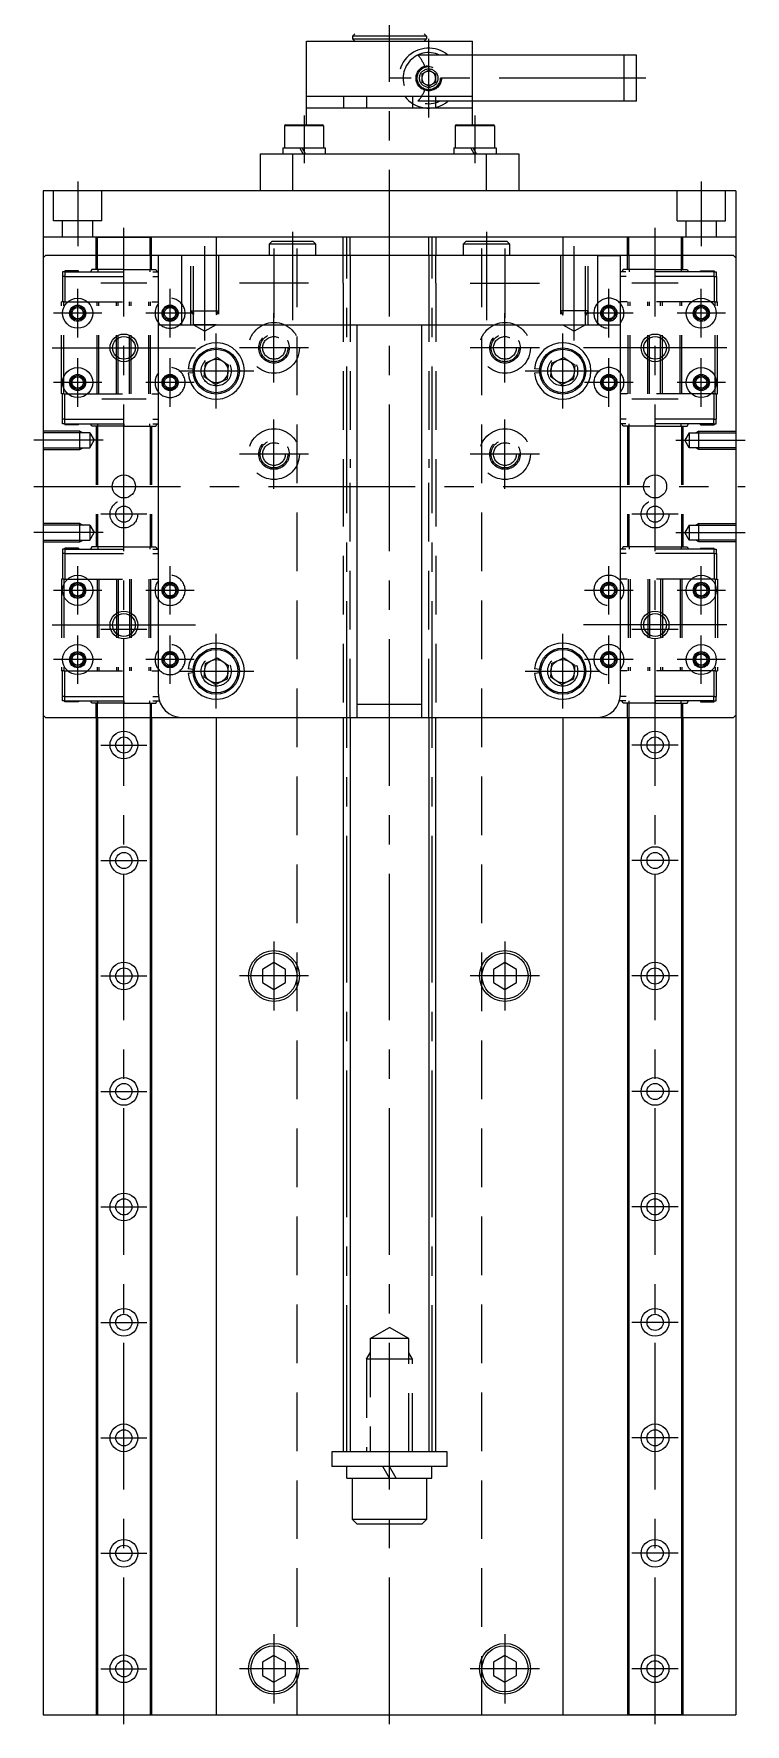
# Model space of a CAD drawing. Extents: x -30 to 517, y -19 to 633.
# Drawn here: x 363.2 to 517.2, y -2 to 364 of the extents above; entities that cross this region are included whole.
import ezdxf

# ---------------------------------------------------------------- set-up
doc = ezdxf.new("R2010")
doc.units = 0
doc.linetypes.add('CENTER', pattern=[50.8, 31.75, -6.35, 6.35, -6.35])
doc.linetypes.add('DASHED', pattern=[19.05, 12.7, -6.35])
doc.layers.get('0').update_dxf_attribs({"linetype": 'CONTINUOUS'})
doc.layers.add('CENTER', color=1, linetype='CENTER')

msp = doc.modelspace()

# ---------------------------------------------------------------- linework, layer by layer
at = {"color": 7, "linetype": 'CONTINUOUS'}
for p, q in [((422.26, 344.3), (422.26, 362.4)), ((422.26, 362.4), (458.23, 362.4)), ((422.26, 362.4), (428.33, 362.4)), ((428.33, 362.4), (452.14, 362.4)), ((432.73, 364), (432.23, 363.5)), ((448.23, 363.5), (432.23, 363.5)), ((432.23, 363.5), (432.23, 362.9)), ((432.23, 362.9), (448.23, 362.9)), ((432.23, 362.9), (432.73, 362.4)), ((447.73, 364), (448.23, 363.5)), ((448.23, 362.9), (447.73, 362.4)), ((448.23, 363.5), (448.23, 362.9)), ((452.14, 362.4), (458.23, 362.4)), ((458.21, 344.3), (458.21, 362.4)), ((491.05, 359.4), (458.23, 359.4)), ((491.05, 349.4), (491.05, 359.4)), ((493.73, 359.4), (491.05, 359.4)), ((493.73, 349.4), (493.73, 359.4)), ((458.23, 350.4), (422.26, 350.4)), ((458.23, 347.9), (422.26, 347.9)), ((430.28, 350.4), (430.28, 347.9)), ((435.23, 350.4), (435.23, 347.9)), ((445.23, 350.4), (445.23, 347.9)), ((450.18, 350.4), (450.18, 347.9)), ((491.05, 349.4), (458.23, 349.4)), ((493.73, 349.4), (491.05, 349.4)), ((425.98, 344.05), (417.48, 344.05)), ((417.48, 344.05), (417.48, 339.3)), ((417.73, 344.3), (425.73, 344.3)), ((425.98, 344.05), (425.98, 339.3)), ((462.98, 344.05), (454.48, 344.05)), ((454.48, 344.05), (454.48, 339.3)), ((454.73, 344.3), (462.73, 344.3)), ((462.98, 344.05), (462.98, 339.3)), ((412.23, 338), (412.23, 330)), ((412.23, 338), (419.22, 338)), ((417.13, 339.3), (426.33, 339.3)), ((417.13, 339.3), (417.13, 338)), ((419.22, 338), (419.22, 330)), ((419.22, 338), (461.25, 338)), ((421.58, 338), (420.83, 339.3)), ((422.07, 338), (421.32, 339.3)), ((426.33, 339.3), (426.33, 338)), ((454.13, 339.3), (463.33, 339.3)), ((454.13, 339.3), (454.13, 338)), ((458.58, 338), (457.83, 339.3)), ((459.07, 338), (458.32, 339.3)), ((461.25, 330), (461.25, 338)), ((461.25, 338), (468.23, 338)), ((463.33, 339.3), (463.33, 338)), ((468.23, 338), (468.23, 330)), ((515.23, 330), (365.23, 330)), ((365.23, 330), (365.23, 0)), ((468.23, 330), (412.23, 330)), ((515.23, 330), (515.23, 0)), ((515.23, 320), (365.23, 320)), ((376.73, 320), (388.73, 320)), ((376.73, 316), (376.73, 320)), ((377.03, 316), (377.03, 320)), ((388.43, 316), (388.43, 320)), ((388.73, 316), (388.73, 320)), ((402.73, 320), (402.73, 316)), ((414.23, 318.5), (414.83, 319.1)), ((414.23, 318.5), (424.23, 318.5)), ((414.23, 316), (414.23, 318.5)), ((414.83, 319.1), (423.63, 319.1)), ((423.63, 319.1), (424.23, 318.5)), ((424.23, 318.5), (424.23, 316)), ((430.23, 316), (430.23, 320)), ((431.73, 316), (431.73, 320)), ((448.73, 316), (448.73, 320)), ((450.23, 320), (450.23, 316)), ((456.23, 318.5), (456.83, 319.1)), ((456.23, 318.5), (466.23, 318.5)), ((456.23, 316), (456.23, 318.5)), ((456.83, 319.1), (465.63, 319.1)), ((465.63, 319.1), (466.23, 318.5)), ((466.23, 318.5), (466.23, 316)), ((477.73, 320), (477.73, 316)), ((503.73, 320), (491.73, 320)), ((491.73, 316), (491.73, 320)), ((492.03, 316), (492.03, 320)), ((503.43, 316), (503.43, 320)), ((503.73, 316), (503.73, 320)), ((365.73, 316), (365.23, 315.5)), ((365.73, 316), (365.23, 315.5)), ((365.23, 315.5), (365.23, 216.5)), ((365.23, 315.5), (365.23, 216.5)), ((514.73, 316), (365.73, 316)), ((390.23, 221), (390.23, 316)), ((395.23, 316), (390.23, 316)), ((395.23, 316), (395.23, 301)), ((485.23, 316), (490.23, 316)), ((485.23, 316), (485.23, 301)), ((490.23, 221), (490.23, 316)), ((514.73, 316), (515.23, 315.5)), ((514.73, 316), (515.23, 315.5)), ((515.23, 315.5), (515.23, 216.5)), ((515.23, 315.5), (515.23, 216.5)), ((390.23, 301), (490.23, 301)), ((433.23, 216), (433.23, 301)), ((447.23, 216), (447.23, 301)), ((400.33, 292.69), (403, 293.92)), ((403, 293.92), (405.4, 292.23)), ((475.33, 292.69), (478, 293.92)), ((478, 293.92), (480.4, 292.23)), ((397.75, 291.39), (396.65, 291.48)), ((397.75, 290.61), (396.65, 290.52)), ((400.33, 292.69), (400.07, 289.77)), ((402.47, 288.08), (400.07, 289.77)), ((402.47, 288.08), (405.13, 289.31)), ((405.13, 289.31), (405.4, 292.23)), ((472.75, 291.39), (471.65, 291.48)), ((472.75, 290.61), (471.65, 290.52)), ((475.33, 292.69), (475.07, 289.77)), ((477.47, 288.08), (475.07, 289.77)), ((477.47, 288.08), (480.13, 289.31)), ((480.13, 289.31), (480.4, 292.23)), ((400.33, 227.69), (400.07, 224.77)), ((400.33, 227.69), (403, 228.92)), ((403, 228.92), (405.4, 227.23)), ((405.13, 224.31), (405.4, 227.23)), ((475.33, 227.69), (475.07, 224.77)), ((475.33, 227.69), (478, 228.92)), ((478, 228.92), (480.4, 227.23)), ((480.13, 224.31), (480.4, 227.23)), ((397.75, 226.39), (396.65, 226.48)), ((397.75, 225.61), (396.65, 225.52)), ((402.47, 223.08), (400.07, 224.77)), ((402.47, 223.08), (405.13, 224.31)), ((472.75, 226.39), (471.65, 226.48)), ((472.75, 225.61), (471.65, 225.52)), ((477.47, 223.08), (475.07, 224.77)), ((477.47, 223.08), (480.13, 224.31)), ((365.73, 216), (365.23, 216.5)), ((365.73, 216), (365.23, 216.5)), ((365.73, 216), (514.73, 216)), ((365.73, 216), (514.73, 216)), ((376.73, 216), (376.73, 0)), ((377.03, 216), (377.03, 0)), ((388.43, 216), (388.43, 0)), ((388.73, 216), (388.73, 0)), ((395.23, 216), (433.23, 216)), ((402.73, 216), (402.73, 0)), ((429.23, 216), (451.23, 216)), ((430.23, 216), (430.23, 57)), ((431.73, 216), (431.73, 57)), ((433.23, 218.86), (447.23, 218.86)), ((433.23, 216), (447.23, 216)), ((447.23, 216), (485.23, 216)), ((448.73, 216), (448.73, 57)), ((450.23, 57), (450.23, 216)), ((477.73, 216), (477.73, 0)), ((491.73, 216), (491.73, 0)), ((492.03, 216), (492.03, 0)), ((503.43, 216), (503.43, 0)), ((503.73, 216), (503.73, 0)), ((514.73, 216), (515.23, 216.5)), ((514.73, 216), (515.23, 216.5)), ((415.23, 162.89), (412.73, 161.44)), ((412.73, 161.44), (412.73, 158.56)), ((417.73, 161.44), (415.23, 162.89)), ((417.73, 158.56), (417.73, 161.44)), ((465.23, 162.89), (462.73, 161.44)), ((462.73, 161.44), (462.73, 158.56)), ((467.73, 161.44), (465.23, 162.89)), ((467.73, 158.56), (467.73, 161.44)), ((412.73, 158.56), (415.23, 157.11)), ((415.23, 157.11), (417.73, 158.56)), ((462.73, 158.56), (465.23, 157.11)), ((465.23, 157.11), (467.73, 158.56)), ((452.73, 57), (427.73, 57)), ((427.73, 57), (427.73, 53.8)), ((450.23, 57), (430.23, 57)), ((452.73, 53.8), (452.73, 57)), ((452.73, 53.8), (427.73, 53.8)), ((449.43, 53.8), (431.03, 53.8)), ((431.03, 51.3), (431.03, 53.8)), ((431.03, 51.3), (449.43, 51.3)), ((432.23, 42.3), (432.23, 51.3)), ((440.23, 51.3), (438.79, 53.8)), ((441.68, 51.3), (440.23, 53.8)), ((448.23, 51.3), (448.23, 42.3)), ((449.43, 51.3), (449.43, 53.8)), ((448.23, 42.3), (432.23, 42.3)), ((433.23, 41.3), (432.23, 42.3)), ((447.23, 41.3), (433.23, 41.3)), ((448.23, 42.3), (447.23, 41.3)), ((415.23, 12.89), (412.73, 11.44)), ((412.73, 11.44), (412.73, 8.56)), ((417.73, 11.44), (415.23, 12.89)), ((417.73, 8.56), (417.73, 11.44)), ((465.23, 12.89), (462.73, 11.44)), ((462.73, 11.44), (462.73, 8.56)), ((467.73, 11.44), (465.23, 12.89)), ((467.73, 8.56), (467.73, 11.44)), ((412.73, 8.56), (415.23, 7.11)), ((415.23, 7.11), (417.73, 8.56)), ((462.73, 8.56), (465.23, 7.11)), ((465.23, 7.11), (467.73, 8.56)), ((365.23, 0), (515.23, 0)), ((376.73, 0), (388.73, 0)), ((503.73, 0), (491.73, 0))]:
    msp.add_line(p, q, dxfattribs=at)
at = {"color": 3, "linetype": 'DASHED'}
for p, q in [((458.23, 359.4), (446.38, 359.4)), ((448.73, 356.13), (447.23, 355.27)), ((447.23, 355.27), (447.23, 353.53)), ((450.23, 355.27), (448.73, 356.13)), ((450.23, 353.53), (450.23, 355.27)), ((447.23, 353.53), (448.73, 352.67)), ((448.73, 352.67), (450.23, 353.53)), ((458.23, 349.4), (446.38, 349.4)), ((367.48, 323.5), (367.48, 330)), ((377.98, 323.5), (377.98, 330)), ((502.48, 323.5), (502.48, 330)), ((512.98, 323.5), (512.98, 330)), ((377.98, 323.5), (367.48, 323.5)), ((369.43, 320), (369.43, 323.5)), ((376.03, 320), (376.03, 323.5)), ((502.48, 323.5), (512.98, 323.5)), ((504.43, 320), (504.43, 323.5)), ((511.03, 320), (511.03, 323.5)), ((420.23, 0), (420.23, 320)), ((460.23, 0), (460.23, 320)), ((376.73, 312.95), (376.73, 316)), ((377.03, 312.95), (377.03, 316)), ((388.43, 316), (388.43, 312.95)), ((388.73, 312.95), (388.73, 316)), ((397.23, 301), (397.23, 316)), ((397.78, 301), (397.78, 316)), ((402.69, 316), (402.69, 301)), ((403.23, 316), (403.23, 301)), ((430.23, 310), (430.23, 316)), ((430.23, 310), (430.23, 316)), ((431.73, 316), (431.73, 310)), ((431.73, 316), (431.73, 310)), ((448.73, 316), (448.73, 310)), ((448.73, 316), (448.73, 310)), ((450.23, 310), (450.23, 316)), ((450.23, 310), (450.23, 316)), ((477.23, 316), (477.23, 301)), ((477.78, 316), (477.78, 301)), ((482.69, 301), (482.69, 316)), ((483.23, 301), (483.23, 316)), ((491.73, 312.95), (491.73, 316)), ((492.03, 316), (492.03, 312.95)), ((503.43, 312.95), (503.43, 316)), ((503.73, 312.95), (503.73, 316)), ((369.93, 311.45), (369.43, 311.45)), ((369.43, 311.45), (369.43, 305.95)), ((369.48, 312.45), (369.48, 311.45)), ((369.98, 312.45), (369.48, 312.45)), ((369.93, 312.65), (369.93, 312.45)), ((372.93, 312.65), (369.93, 312.65)), ((369.93, 311.45), (390.23, 311.45)), ((369.93, 311.45), (369.93, 305.95)), ((369.98, 312.45), (390.23, 312.45)), ((369.98, 312.45), (369.98, 311.45)), ((372.93, 312.45), (372.93, 312.65)), ((375.8, 312.95), (375.5, 312.45)), ((377.1, 312.95), (375.8, 312.95)), ((377.1, 312.95), (377.1, 312.45)), ((382.73, 312.95), (377.1, 312.95)), ((382.73, 312.45), (382.73, 312.95)), ((382.73, 312.95), (388.36, 312.95)), ((388.36, 312.95), (388.36, 312.45)), ((388.36, 312.95), (389.66, 312.95)), ((389.66, 312.95), (389.96, 312.45)), ((510.48, 312.45), (490.23, 312.45)), ((510.53, 311.45), (490.23, 311.45)), ((490.8, 312.95), (490.5, 312.45)), ((492.1, 312.95), (490.8, 312.95)), ((492.1, 312.95), (492.1, 312.45)), ((497.73, 312.95), (492.1, 312.95)), ((497.73, 312.45), (497.73, 312.95)), ((497.73, 312.95), (503.36, 312.95)), ((503.36, 312.95), (503.36, 312.45)), ((503.36, 312.95), (504.66, 312.95)), ((504.66, 312.95), (504.96, 312.45)), ((507.53, 312.65), (510.53, 312.65)), ((507.53, 312.45), (507.53, 312.65)), ((510.48, 312.45), (510.48, 311.45)), ((510.48, 312.45), (510.98, 312.45)), ((510.53, 312.65), (510.53, 312.45)), ((510.53, 311.45), (510.53, 305.95)), ((510.53, 311.45), (511.03, 311.45)), ((510.98, 312.45), (510.98, 311.45)), ((511.03, 311.45), (511.03, 305.95)), ((430.23, 310), (430.23, 270)), ((430.23, 310), (430.23, 270)), ((431.73, 310), (431.73, 270)), ((431.73, 310), (431.73, 270)), ((448.73, 310), (448.73, 270)), ((448.73, 310), (448.73, 270)), ((450.23, 310), (450.23, 270)), ((450.23, 310), (450.23, 270)), ((369.23, 286.05), (369.23, 305.95)), ((369.73, 305.95), (369.23, 305.95)), ((369.73, 305.95), (390.23, 305.95)), ((369.73, 286.05), (369.73, 305.95)), ((376.93, 286.05), (376.93, 305.95)), ((377.33, 286.05), (377.33, 305.95)), ((381.13, 286.05), (381.13, 305.95)), ((381.53, 286.05), (381.53, 305.95)), ((383.93, 286.05), (383.93, 305.95)), ((384.33, 286.05), (384.33, 305.95)), ((388.13, 286.05), (388.13, 305.95)), ((388.53, 286.05), (388.53, 305.95)), ((397.23, 304), (403.23, 304)), ((397.23, 304), (397.78, 303.06)), ((403.23, 304), (402.69, 303.06)), ((483.23, 304), (477.23, 304)), ((477.23, 304), (477.78, 303.06)), ((483.23, 304), (482.69, 303.06)), ((510.73, 305.95), (490.23, 305.95)), ((491.93, 286.05), (491.93, 305.95)), ((492.33, 286.05), (492.33, 305.95)), ((496.13, 286.05), (496.13, 305.95)), ((496.53, 286.05), (496.53, 305.95)), ((498.93, 286.05), (498.93, 305.95)), ((499.33, 286.05), (499.33, 305.95)), ((503.13, 286.05), (503.13, 305.95)), ((503.53, 286.05), (503.53, 305.95)), ((510.73, 286.05), (510.73, 305.95)), ((510.73, 305.95), (511.23, 305.95)), ((511.23, 286.05), (511.23, 305.95)), ((397.78, 301), (400.23, 299.58)), ((402.69, 301), (397.78, 301)), ((402.69, 301), (400.23, 299.58)), ((477.78, 301), (482.69, 301)), ((477.78, 301), (480.23, 299.58)), ((482.69, 301), (480.23, 299.58)), ((369.73, 286.05), (369.23, 286.05)), ((369.43, 280.55), (369.43, 286.05)), ((369.73, 286.05), (390.23, 286.05)), ((369.93, 280.55), (369.93, 286.05)), ((510.73, 286.05), (490.23, 286.05)), ((510.53, 280.55), (510.53, 286.05)), ((510.73, 286.05), (511.23, 286.05)), ((511.03, 280.55), (511.03, 286.05)), ((369.93, 280.55), (369.43, 280.55)), ((369.48, 279.55), (369.48, 280.55)), ((369.98, 279.55), (369.48, 279.55)), ((369.93, 280.55), (390.23, 280.55)), ((369.93, 279.55), (369.93, 279.35)), ((372.93, 279.35), (369.93, 279.35)), ((369.98, 279.55), (369.98, 280.55)), ((369.98, 279.55), (390.23, 279.55)), ((372.93, 279.35), (372.93, 279.55)), ((375.8, 279.05), (375.5, 279.55)), ((377.1, 279.05), (375.8, 279.05)), ((376.73, 279.05), (376.73, 252.95)), ((377.03, 279.05), (377.03, 252.95)), ((377.1, 279.05), (377.1, 279.55)), ((382.73, 279.05), (377.1, 279.05)), ((382.73, 279.55), (382.73, 279.05)), ((382.73, 279.05), (388.36, 279.05)), ((388.36, 279.05), (388.36, 279.55)), ((388.36, 279.05), (389.66, 279.05)), ((388.43, 279.05), (388.43, 252.95)), ((388.73, 279.05), (388.73, 252.95)), ((389.66, 279.05), (389.96, 279.55)), ((510.53, 280.55), (490.23, 280.55)), ((510.48, 279.55), (490.23, 279.55)), ((490.8, 279.05), (490.5, 279.55)), ((492.1, 279.05), (490.8, 279.05)), ((491.73, 279.05), (491.73, 252.95)), ((492.03, 279.05), (492.03, 252.95)), ((492.1, 279.05), (492.1, 279.55)), ((497.73, 279.05), (492.1, 279.05)), ((497.73, 279.55), (497.73, 279.05)), ((497.73, 279.05), (503.36, 279.05)), ((503.36, 279.05), (503.36, 279.55)), ((503.36, 279.05), (504.66, 279.05)), ((503.43, 279.05), (503.43, 252.95)), ((503.73, 279.05), (503.73, 252.95)), ((504.66, 279.05), (504.96, 279.55)), ((507.53, 279.35), (507.53, 279.55)), ((507.53, 279.35), (510.53, 279.35)), ((510.48, 279.55), (510.48, 280.55)), ((510.48, 279.55), (510.98, 279.55)), ((510.53, 280.55), (511.03, 280.55)), ((510.53, 279.55), (510.53, 279.35)), ((510.98, 279.55), (510.98, 280.55)), ((373.23, 278), (365.23, 278)), ((375.33, 277.62), (365.23, 277.62)), ((373.23, 278), (373.89, 277.62)), ((373.23, 274), (373.23, 278)), ((375.33, 277.62), (376.27, 276)), ((375.33, 277.62), (375.33, 274.38)), ((375.33, 274.38), (376.27, 276)), ((505.13, 277.62), (504.2, 276)), ((505.13, 274.38), (504.2, 276)), ((505.13, 277.62), (515.23, 277.62)), ((505.13, 277.62), (505.13, 274.38)), ((507.23, 278), (506.58, 277.62)), ((507.23, 278), (515.23, 278)), ((507.23, 274), (507.23, 278)), ((365.23, 274.38), (375.33, 274.38)), ((365.23, 274), (373.23, 274)), ((373.23, 274), (373.89, 274.38)), ((515.23, 274.38), (505.13, 274.38)), ((507.23, 274), (506.58, 274.38)), ((515.23, 274), (507.23, 274)), ((430.23, 270), (430.23, 216)), ((431.73, 216), (431.73, 270)), ((448.73, 216), (448.73, 270)), ((450.23, 270), (450.23, 216)), ((373.23, 258), (365.23, 258)), ((375.33, 257.62), (365.23, 257.62)), ((373.23, 258), (373.89, 257.62)), ((373.23, 254), (373.23, 258)), ((375.33, 257.62), (376.27, 256)), ((375.33, 257.62), (375.33, 254.38)), ((505.13, 257.62), (504.2, 256)), ((505.13, 257.62), (515.23, 257.62)), ((505.13, 257.62), (505.13, 254.38)), ((507.23, 258), (506.58, 257.62)), ((507.23, 258), (515.23, 258)), ((507.23, 254), (507.23, 258)), ((365.23, 254.38), (375.33, 254.38)), ((365.23, 254), (373.23, 254)), ((369.93, 252.45), (369.93, 252.65)), ((372.93, 252.65), (369.93, 252.65)), ((372.93, 252.65), (372.93, 252.45)), ((373.23, 254), (373.89, 254.38)), ((375.33, 254.38), (376.27, 256)), ((375.8, 252.95), (375.5, 252.45)), ((377.1, 252.95), (375.8, 252.95)), ((382.73, 252.95), (377.1, 252.95)), ((377.1, 252.95), (377.1, 252.45)), ((382.73, 252.95), (388.36, 252.95)), ((382.73, 252.45), (382.73, 252.95)), ((388.36, 252.95), (389.66, 252.95)), ((388.36, 252.95), (388.36, 252.45)), ((389.66, 252.95), (389.96, 252.45)), ((490.8, 252.95), (490.5, 252.45)), ((492.1, 252.95), (490.8, 252.95)), ((497.73, 252.95), (492.1, 252.95)), ((492.1, 252.95), (492.1, 252.45)), ((497.73, 252.95), (503.36, 252.95)), ((497.73, 252.45), (497.73, 252.95)), ((503.36, 252.95), (503.36, 252.45)), ((503.36, 252.95), (504.66, 252.95)), ((505.13, 254.38), (504.2, 256)), ((504.66, 252.95), (504.96, 252.45)), ((515.23, 254.38), (505.13, 254.38)), ((507.23, 254), (506.58, 254.38)), ((515.23, 254), (507.23, 254)), ((507.53, 252.65), (510.53, 252.65)), ((507.53, 252.65), (507.53, 252.45)), ((510.53, 252.45), (510.53, 252.65)), ((369.43, 251.45), (369.43, 245.95)), ((369.93, 251.45), (369.43, 251.45)), ((369.48, 252.45), (369.48, 251.45)), ((369.98, 252.45), (369.48, 252.45)), ((369.93, 251.45), (390.23, 251.45)), ((369.93, 251.45), (369.93, 245.95)), ((369.98, 252.45), (390.23, 252.45)), ((369.98, 252.45), (369.98, 251.45)), ((510.48, 252.45), (490.23, 252.45)), ((510.53, 251.45), (490.23, 251.45)), ((510.48, 252.45), (510.48, 251.45)), ((510.48, 252.45), (510.98, 252.45)), ((510.53, 251.45), (510.53, 245.95)), ((510.53, 251.45), (511.03, 251.45)), ((510.98, 252.45), (510.98, 251.45)), ((511.03, 251.45), (511.03, 245.95)), ((369.23, 245.95), (369.23, 226.05)), ((369.73, 245.95), (369.23, 245.95)), ((369.73, 245.95), (369.73, 226.05)), ((369.73, 245.95), (390.23, 245.95)), ((376.93, 245.95), (376.93, 226.05)), ((377.33, 245.95), (377.33, 226.05)), ((381.13, 245.95), (381.13, 226.05)), ((381.53, 245.95), (381.53, 226.05)), ((383.93, 245.95), (383.93, 226.05)), ((384.33, 245.95), (384.33, 226.05)), ((388.13, 245.95), (388.13, 226.05)), ((388.53, 245.95), (388.53, 226.05)), ((510.73, 245.95), (490.23, 245.95)), ((491.93, 245.95), (491.93, 226.05)), ((492.33, 245.95), (492.33, 226.05)), ((496.13, 245.95), (496.13, 226.05)), ((496.53, 245.95), (496.53, 226.05)), ((498.93, 245.95), (498.93, 226.05)), ((499.33, 245.95), (499.33, 226.05)), ((503.13, 245.95), (503.13, 226.05)), ((503.53, 245.95), (503.53, 226.05)), ((510.73, 245.95), (510.73, 226.05)), ((510.73, 245.95), (511.23, 245.95)), ((511.23, 245.95), (511.23, 226.05)), ((369.73, 226.05), (369.23, 226.05)), ((369.43, 220.55), (369.43, 226.05)), ((369.73, 226.05), (390.23, 226.05)), ((369.93, 220.55), (369.93, 226.05)), ((510.73, 226.05), (490.23, 226.05)), ((510.53, 220.55), (510.53, 226.05)), ((510.73, 226.05), (511.23, 226.05)), ((511.03, 220.55), (511.03, 226.05)), ((369.93, 220.55), (369.43, 220.55)), ((369.48, 219.55), (369.48, 220.55)), ((369.93, 220.55), (390.25, 220.55)), ((369.98, 219.55), (369.98, 220.55)), ((510.53, 220.55), (490.21, 220.55)), ((510.48, 219.55), (510.48, 220.55)), ((510.53, 220.55), (511.03, 220.55)), ((510.98, 219.55), (510.98, 220.55)), ((369.98, 219.55), (369.48, 219.55)), ((369.93, 219.35), (369.93, 219.55)), ((372.93, 219.35), (369.93, 219.35)), ((369.98, 219.55), (390.45, 219.55)), ((372.93, 219.55), (372.93, 219.35)), ((375.8, 219.05), (375.5, 219.55)), ((377.1, 219.05), (375.8, 219.05)), ((376.73, 216), (376.73, 219.05)), ((377.03, 216), (377.03, 219.05)), ((377.1, 219.05), (377.1, 219.55)), ((382.73, 219.05), (377.1, 219.05)), ((382.73, 219.55), (382.73, 219.05)), ((382.73, 219.05), (388.36, 219.05)), ((388.36, 219.05), (388.36, 219.55)), ((388.36, 219.05), (389.66, 219.05)), ((388.43, 219.05), (388.43, 216)), ((388.73, 216), (388.73, 219.05)), ((389.66, 219.05), (389.96, 219.55)), ((510.48, 219.55), (490.02, 219.55)), ((490.8, 219.05), (490.5, 219.55)), ((492.1, 219.05), (490.8, 219.05)), ((491.73, 216), (491.73, 219.05)), ((492.03, 219.05), (492.03, 216)), ((492.1, 219.05), (492.1, 219.55)), ((497.73, 219.05), (492.1, 219.05)), ((497.73, 219.55), (497.73, 219.05)), ((497.73, 219.05), (503.36, 219.05)), ((503.36, 219.05), (503.36, 219.55)), ((503.36, 219.05), (504.66, 219.05)), ((503.43, 216), (503.43, 219.05)), ((503.73, 216), (503.73, 219.05)), ((504.66, 219.05), (504.96, 219.55)), ((507.53, 219.55), (507.53, 219.35)), ((507.53, 219.35), (510.53, 219.35)), ((510.48, 219.55), (510.98, 219.55)), ((510.53, 219.35), (510.53, 219.55)), ((436.05, 81.5), (440.23, 83.92)), ((436.05, 81.5), (436.05, 57)), ((444.42, 81.5), (436.05, 81.5)), ((444.42, 81.5), (440.23, 83.92)), ((444.42, 57), (444.42, 81.5)), ((435.23, 77), (436.05, 78.41)), ((435.23, 77), (435.23, 57)), ((445.23, 77), (435.23, 77)), ((445.23, 77), (444.42, 78.41)), ((445.23, 57), (445.23, 77))]:
    msp.add_line(p, q, dxfattribs=at)
for centre, radius in [((448.73, 354.4), 2.75), ((448.73, 354.4), 2.5), ((448.73, 354.4), 2), ((392.73, 303.5), 1.75), ((392.73, 303.5), 1.5), ((392.73, 303.5), 1.23), ((487.73, 303.5), 1.75), ((487.73, 303.5), 1.5), ((487.73, 303.5), 1.23), ((415.23, 296), 5.5), ((465.23, 296), 5.5), ((415.23, 296), 3.3), ((415.23, 296), 3), ((415.23, 296), 2.46), ((465.23, 296), 3.3), ((465.23, 296), 3), ((465.23, 296), 2.46), ((402.73, 291), 3.25), ((477.73, 291), 3.25), ((392.73, 288.5), 1.75), ((392.73, 288.5), 1.5), ((392.73, 288.5), 1.23), ((487.73, 288.5), 1.75), ((487.73, 288.5), 1.5), ((487.73, 288.5), 1.23), ((415.23, 273), 5.5), ((465.23, 273), 5.5), ((415.23, 273), 3.3), ((415.23, 273), 3), ((415.23, 273), 2.46), ((465.23, 273), 3.3), ((465.23, 273), 3), ((465.23, 273), 2.46), ((382.73, 260), 3), ((382.73, 260), 1.75), ((497.73, 260), 3), ((497.73, 260), 1.75), ((392.73, 243.5), 1.75), ((487.73, 243.5), 1.75), ((392.73, 243.5), 1.5), ((392.73, 243.5), 1.23), ((487.73, 243.5), 1.5), ((487.73, 243.5), 1.23), ((392.73, 228.5), 1.75), ((392.73, 228.5), 1.5), ((392.73, 228.5), 1.23), ((402.73, 226), 3.25), ((477.73, 226), 3.25), ((487.73, 228.5), 1.75), ((487.73, 228.5), 1.5), ((487.73, 228.5), 1.23)]:
    msp.add_circle(centre, radius, dxfattribs=at)
at = {"color": 7, "linetype": 'CONTINUOUS'}
for centre, radius in [((372.73, 303.5), 3.25), ((372.73, 303.5), 1.75), ((372.73, 303.5), 1.23), ((507.73, 303.5), 3.25), ((507.73, 303.5), 1.75), ((507.73, 303.5), 1.23), ((382.73, 296), 2.46), ((497.73, 296), 2.46), ((402.73, 291), 5), ((402.73, 291), 4.7), ((477.73, 291), 5), ((477.73, 291), 4.7), ((372.73, 288.5), 3.25), ((372.73, 288.5), 1.75), ((372.73, 288.5), 1.23), ((507.73, 288.5), 3.25), ((507.73, 288.5), 1.75), ((507.73, 288.5), 1.23), ((382.73, 266), 2.5), ((497.73, 266), 2.5), ((372.73, 243.5), 3.25), ((372.73, 243.5), 1.75), ((507.73, 243.5), 3.25), ((507.73, 243.5), 1.75), ((372.73, 243.5), 1.23), ((507.73, 243.5), 1.23), ((382.73, 236), 2.46), ((497.73, 236), 2.46), ((372.73, 228.5), 3.25), ((402.73, 226), 5), ((402.73, 226), 4.7), ((477.73, 226), 5), ((477.73, 226), 4.7), ((507.73, 228.5), 3.25), ((372.73, 228.5), 1.75), ((372.73, 228.5), 1.23), ((507.73, 228.5), 1.75), ((507.73, 228.5), 1.23), ((382.73, 210), 3), ((497.73, 210), 3), ((382.73, 210), 1.75), ((497.73, 210), 1.75), ((382.73, 185), 3), ((382.73, 185), 1.75), ((497.73, 185), 3), ((497.73, 185), 1.75), ((415.23, 160), 5.5), ((415.23, 160), 5), ((465.23, 160), 5.5), ((465.23, 160), 5), ((382.73, 160), 3), ((382.73, 160), 1.75), ((497.73, 160), 3), ((497.73, 160), 1.75), ((382.73, 135), 3), ((382.73, 135), 1.75), ((497.73, 135), 3), ((497.73, 135), 1.75), ((382.73, 110), 3), ((382.73, 110), 1.75), ((497.73, 110), 3), ((497.73, 110), 1.75), ((382.73, 85), 3), ((497.73, 85), 3), ((382.73, 85), 1.75), ((497.73, 85), 1.75), ((382.73, 60), 3), ((497.73, 60), 3), ((382.73, 60), 1.75), ((497.73, 60), 1.75), ((382.73, 35), 3), ((382.73, 35), 1.75), ((497.73, 35), 3), ((497.73, 35), 1.75), ((415.23, 10), 5.5), ((415.23, 10), 5), ((465.23, 10), 5.5), ((465.23, 10), 5), ((382.73, 10), 3), ((382.73, 10), 1.75), ((497.73, 10), 3), ((497.73, 10), 1.75)]:
    msp.add_circle(centre, radius, dxfattribs=at)
at = {"color": 3, "linetype": 'CONTINUOUS'}
for centre, radius in [((372.73, 303.5), 1.5), ((507.73, 303.5), 1.5), ((382.73, 296), 3), ((497.73, 296), 3), ((372.73, 288.5), 1.5), ((507.73, 288.5), 1.5), ((372.73, 243.5), 1.5), ((507.73, 243.5), 1.5), ((382.73, 236), 3), ((497.73, 236), 3), ((372.73, 228.5), 1.5), ((507.73, 228.5), 1.5)]:
    msp.add_circle(centre, radius, dxfattribs=at)
for centre in [(402.73, 291), (477.73, 291), (402.73, 226), (477.73, 226)]:
    msp.add_circle(centre, 2.54)
at = {"color": 3, "linetype": 'DASHED'}
for centre, radius, start, end in [((448.73, 354.4), 6.5, 50.2849, 309.7151), ((448.73, 354.4), 5.53, 64.7754, 295.2246), ((441.13, 354.54), 7.15, 20.1116, 42.7693), ((448.73, 354.4), 1.5, 120, 180), ((448.73, 354.4), 1.5, 60, 120), ((448.73, 354.4), 1.5, 0, 60), ((441.13, 354.26), 7.15, 317.2307, 339.8884), ((448.73, 354.4), 1.5, 180, 240), ((448.73, 354.4), 1.5, 240, 300), ((448.73, 354.4), 1.5, 300, 0), ((392.73, 303.5), 3.25, 219.7151, 140.2849), ((487.73, 303.5), 3.25, 39.7151, 320.2849), ((392.73, 288.5), 3.25, 219.7151, 140.2849), ((487.73, 288.5), 3.25, 39.7151, 320.2849), ((392.73, 243.5), 3.25, 219.7151, 140.2849), ((487.73, 243.5), 3.25, 39.7151, 320.2849), ((392.73, 228.5), 3.25, 219.7151, 140.2849), ((487.73, 228.5), 3.25, 39.7151, 320.2849)]:
    msp.add_arc(centre, radius, start, end, dxfattribs=at)
at = {"color": 7, "linetype": 'CONTINUOUS'}
for centre, radius, start, end in [((417.73, 344.05), 0.25, 90, 180), ((425.73, 344.05), 0.25, 0, 90), ((454.73, 344.05), 0.25, 90, 180), ((462.73, 344.05), 0.25, 0, 90), ((392.73, 303.5), 3.25, 140.2849, 219.7151), ((487.73, 303.5), 3.25, 320.2849, 39.7151), ((402.73, 291), 6.1, 184.5, 175.5), ((477.73, 291), 6.1, 184.5, 175.5), ((392.73, 288.5), 3.25, 140.2849, 219.7151), ((487.73, 288.5), 3.25, 320.2849, 39.7151), ((392.73, 243.5), 3.25, 140.2849, 219.7151), ((487.73, 243.5), 3.25, 320.2849, 39.7151), ((402.73, 226), 6.1, 184.5, 175.5), ((477.73, 226), 6.1, 184.5, 175.5), ((392.73, 228.5), 3.25, 140.2849, 219.7151), ((487.73, 228.5), 3.25, 320.2849, 39.7151), ((395.23, 221), 5, 180, 270), ((485.23, 221), 5, 270, 360)]:
    msp.add_arc(centre, radius, start, end, dxfattribs=at)
at = {"layer": 'CENTER', "color": 1, "linetype": 'CENTER'}
for p, q in [((440.23, -2), (440.23, 453)), ((448.73, 345.9), (448.73, 362.9)), ((495.73, 354.4), (440.23, 354.4)), ((421.73, 346.3), (421.73, 336)), ((458.73, 346.3), (458.73, 336)), ((372.73, 332), (372.73, 318)), ((507.73, 332), (507.73, 318)), ((382.73, -2), (382.73, 322)), ((419.23, 321.1), (419.23, 302)), ((430.98, 57), (430.98, 320)), ((449.48, 57), (449.48, 320)), ((461.23, 321.1), (461.23, 302)), ((497.73, -2), (497.73, 322)), ((400.23, 297.58), (400.23, 318)), ((415.23, 317.5), (415.23, 302.5)), ((465.23, 317.5), (465.23, 302.5)), ((480.23, 297.58), (480.23, 318)), ((372.73, 298.25), (372.73, 308.75)), ((387.73, 310), (377.73, 310)), ((392.73, 298.25), (392.73, 308.75)), ((422.73, 310), (407.73, 310)), ((457.73, 310), (472.73, 310)), ((487.73, 298.25), (487.73, 308.75)), ((502.73, 310), (492.73, 310)), ((507.73, 298.25), (507.73, 308.75)), ((377.98, 303.5), (367.48, 303.5)), ((397.98, 303.5), (387.48, 303.5)), ((415.23, 288.5), (415.23, 303.5)), ((465.23, 288.5), (465.23, 303.5)), ((492.98, 303.5), (482.48, 303.5)), ((512.98, 303.5), (502.48, 303.5)), ((402.73, 282.9), (402.73, 299.1)), ((477.73, 282.9), (477.73, 299.1)), ((367.23, 296), (398.23, 296)), ((372.73, 283.25), (372.73, 293.75)), ((392.73, 283.25), (392.73, 293.75)), ((422.73, 296), (407.73, 296)), ((472.73, 296), (457.73, 296)), ((513.23, 296), (482.23, 296)), ((487.73, 283.25), (487.73, 293.75)), ((507.73, 283.25), (507.73, 293.75)), ((394.63, 291), (410.83, 291)), ((469.63, 291), (485.83, 291)), ((377.98, 288.5), (367.48, 288.5)), ((397.98, 288.5), (387.48, 288.5)), ((492.98, 288.5), (482.48, 288.5)), ((512.98, 288.5), (502.48, 288.5)), ((377.93, 285), (387.53, 285)), ((492.73, 285), (502.73, 285)), ((415.23, 265.5), (415.23, 280.5)), ((465.23, 265.5), (465.23, 280.5)), ((378.27, 276), (363.23, 276)), ((502.2, 276), (517.23, 276)), ((422.73, 273), (407.73, 273)), ((472.73, 273), (457.73, 273)), ((363.23, 266), (517.23, 266)), ((387.73, 260), (377.73, 260)), ((502.73, 260), (492.73, 260)), ((378.27, 256), (363.23, 256)), ((502.2, 256), (517.23, 256)), ((372.73, 238.25), (372.73, 248.75)), ((392.73, 238.25), (392.73, 248.75)), ((487.73, 238.25), (487.73, 248.75)), ((507.73, 238.25), (507.73, 248.75)), ((377.98, 243.5), (367.48, 243.5)), ((397.98, 243.5), (387.48, 243.5)), ((492.98, 243.5), (482.48, 243.5)), ((512.98, 243.5), (502.48, 243.5)), ((367.23, 236), (398.23, 236)), ((387.73, 235), (377.73, 235)), ((513.23, 236), (482.23, 236)), ((502.73, 235), (492.73, 235)), ((372.73, 223.25), (372.73, 233.75)), ((392.73, 223.25), (392.73, 233.75)), ((402.73, 217.9), (402.73, 234.1)), ((477.73, 217.9), (477.73, 234.1)), ((487.73, 223.25), (487.73, 233.75)), ((507.73, 223.25), (507.73, 233.75)), ((377.98, 228.5), (367.48, 228.5)), ((397.98, 228.5), (387.48, 228.5)), ((492.98, 228.5), (482.48, 228.5)), ((512.98, 228.5), (502.48, 228.5)), ((394.63, 226), (410.83, 226)), ((469.63, 226), (485.83, 226)), ((377.73, 210), (387.73, 210)), ((502.73, 210), (492.73, 210)), ((377.73, 185), (387.73, 185)), ((502.73, 185), (492.73, 185)), ((415.23, 167.5), (415.23, 152.5)), ((465.23, 167.5), (465.23, 152.5)), ((377.73, 160), (387.73, 160)), ((422.73, 160), (407.73, 160)), ((472.73, 160), (457.73, 160)), ((502.73, 160), (492.73, 160)), ((377.73, 135), (387.73, 135)), ((502.73, 135), (492.73, 135)), ((377.73, 110), (387.73, 110)), ((502.73, 110), (492.73, 110)), ((377.73, 85), (387.73, 85)), ((502.73, 85), (492.73, 85)), ((377.73, 60), (387.73, 60)), ((502.73, 60), (492.73, 60)), ((377.73, 35), (387.73, 35)), ((502.73, 35), (492.73, 35)), ((415.23, 17.5), (415.23, 2.5)), ((465.23, 17.5), (465.23, 2.5)), ((377.73, 10), (387.73, 10)), ((422.73, 10), (407.73, 10)), ((472.73, 10), (457.73, 10)), ((502.73, 10), (492.73, 10))]:
    msp.add_line(p, q, dxfattribs=at)

doc.saveas('drawing.dxf')
